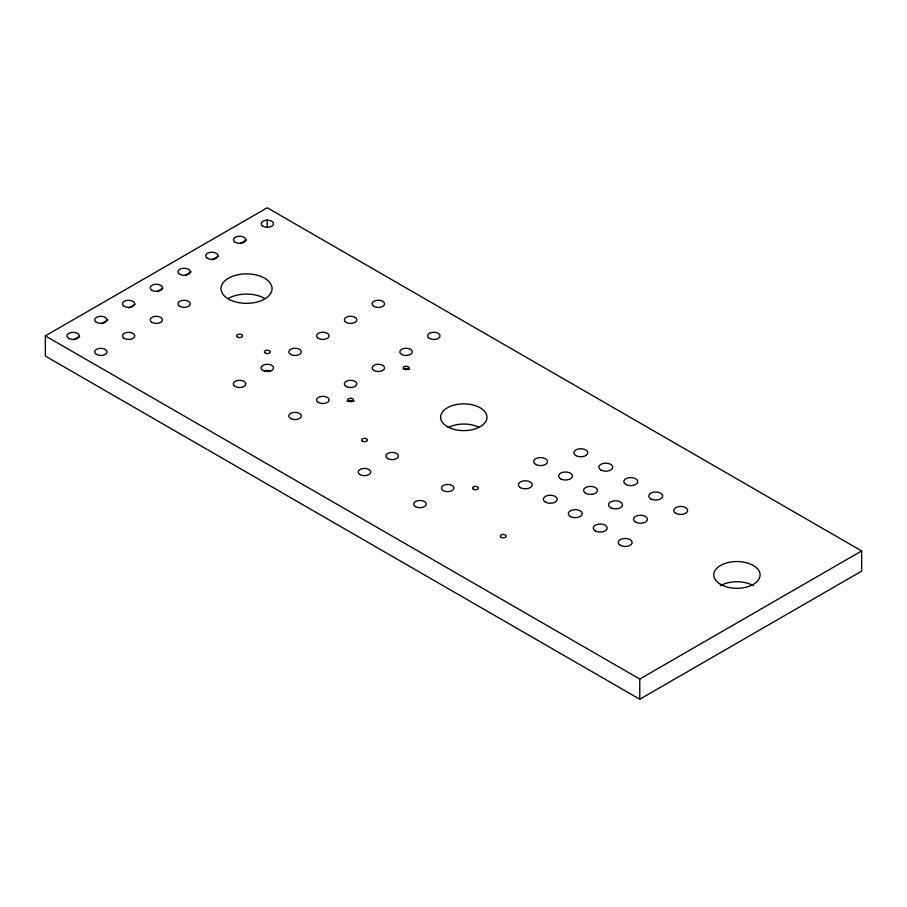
<?xml version="1.0" encoding="UTF-8"?>
<svg xmlns="http://www.w3.org/2000/svg" width="907" height="907" viewBox="0 0 907 907"><rect width="100%" height="100%" fill="white"/><g stroke="black" fill="none" stroke-linecap="round" stroke-linejoin="round"><path stroke-width="1.36" d="M45.35 335.873L267.236 207.76L861.65 550.946L861.65 571.127L639.764 699.24L45.35 356.054L45.35 335.873L639.764 679.048L861.65 550.946M73.546 339.774L79.68 336.236M101.743 323.504L107.876 319.956M128.715 307.927L134.837 304.389M156.911 291.646L163.033 288.109M185.107 275.365L191.23 271.828M212.079 259.799L218.202 256.262M240.276 243.518L246.398 239.981M639.764 679.048L639.764 699.24M267.236 219.879L267.236 226.603M228.496 298.38A25.509 14.727 0 0 1 264.572 298.38M264.504 371.632A2.948 1.701 0 0 1 267.35 370.373A2.948 1.701 0 0 1 270.207 371.632M404.443 368.559A6.27 3.617 0 0 1 409.681 369.092M346.962 401.143A6.27 3.617 0 0 1 354.172 401.143M720.532 585.65A23.174 13.378 0 0 1 753.309 585.65M448.466 427.378A23.174 13.378 0 0 1 479.1 427.378M228.496 299.027A25.509 14.727 0 0 0 271.182 292.417A25.509 14.727 0 0 0 239.936 274.379A25.509 14.727 0 0 0 228.496 299.027M348.515 401.166A2.948 1.701 0 0 0 353.447 400.395A2.948 1.701 0 0 0 349.841 398.309A2.948 1.701 0 0 0 348.515 401.166M404.012 369.115A2.948 1.701 0 0 0 408.955 368.355A2.948 1.701 0 0 0 405.338 366.269A2.948 1.701 0 0 0 404.012 369.115M265.263 353.095A2.948 1.701 0 0 0 270.207 352.335A2.948 1.701 0 0 0 266.59 350.249A2.948 1.701 0 0 0 265.263 353.095M362.392 441.21A2.948 1.701 0 0 0 367.324 440.451A2.948 1.701 0 0 0 363.707 438.364A2.948 1.701 0 0 0 362.392 441.21M473.386 489.281A2.948 1.701 0 0 0 478.329 488.522A2.948 1.701 0 0 0 474.712 486.424A2.948 1.701 0 0 0 473.386 489.281M501.14 537.341A2.948 1.701 0 0 0 506.072 536.581A2.948 1.701 0 0 0 502.467 534.495A2.948 1.701 0 0 0 501.14 537.341M237.509 337.075A2.948 1.701 0 0 0 242.452 336.316A2.948 1.701 0 0 0 238.836 334.23A2.948 1.701 0 0 0 237.509 337.075M373.888 306.373A6.27 3.617 0 0 0 384.375 304.752A6.27 3.617 0 0 0 376.7 300.308A6.27 3.617 0 0 0 373.888 306.373M429.385 338.413A6.27 3.617 0 0 0 439.872 336.792A6.27 3.617 0 0 0 432.197 332.359A6.27 3.617 0 0 0 429.385 338.413M346.134 322.393A6.27 3.617 0 0 0 356.632 320.772A6.27 3.617 0 0 0 348.946 316.339A6.27 3.617 0 0 0 346.134 322.393M401.631 354.433A6.27 3.617 0 0 0 412.129 352.812A6.27 3.617 0 0 0 404.443 348.379A6.27 3.617 0 0 0 401.631 354.433M318.38 338.413A6.27 3.617 0 0 0 328.878 336.792A6.27 3.617 0 0 0 321.191 332.359A6.27 3.617 0 0 0 318.38 338.413M373.888 370.453A6.27 3.617 0 0 0 384.375 368.832A6.27 3.617 0 0 0 376.7 364.399A6.27 3.617 0 0 0 373.888 370.453M290.637 354.433A6.27 3.617 0 0 0 301.124 352.812A6.27 3.617 0 0 0 293.449 348.379A6.27 3.617 0 0 0 290.637 354.433M346.134 386.473A6.27 3.617 0 0 0 356.632 384.851A6.27 3.617 0 0 0 348.946 380.418A6.27 3.617 0 0 0 346.134 386.473M262.883 370.453A6.27 3.617 0 0 0 273.381 368.832A6.27 3.617 0 0 0 265.694 364.399A6.27 3.617 0 0 0 262.883 370.453M318.38 402.504A6.27 3.617 0 0 0 328.878 400.871A6.27 3.617 0 0 0 321.191 396.438A6.27 3.617 0 0 0 318.38 402.504M235.128 386.473A6.27 3.617 0 0 0 245.627 384.851A6.27 3.617 0 0 0 237.94 380.418A6.27 3.617 0 0 0 235.128 386.473M290.637 418.524A6.27 3.617 0 0 0 301.124 416.903A6.27 3.617 0 0 0 293.449 412.458A6.27 3.617 0 0 0 290.637 418.524M387.754 458.579A6.27 3.617 0 0 0 398.252 456.947A6.27 3.617 0 0 0 390.566 452.514A6.27 3.617 0 0 0 387.754 458.579M443.262 490.619A6.27 3.617 0 0 0 453.749 488.998A6.27 3.617 0 0 0 446.074 484.553A6.27 3.617 0 0 0 443.262 490.619M360.011 474.599A6.27 3.617 0 0 0 370.498 472.966A6.27 3.617 0 0 0 362.823 468.534A6.27 3.617 0 0 0 360.011 474.599M415.508 506.639A6.27 3.617 0 0 0 426.007 505.018A6.27 3.617 0 0 0 418.32 500.585A6.27 3.617 0 0 0 415.508 506.639M124.225 338.39A6.179 3.571 0 0 0 134.565 336.792A6.179 3.571 0 0 0 127.003 332.427A6.179 3.571 0 0 0 124.225 338.39M151.979 322.37A6.179 3.571 0 0 0 162.319 320.772A6.179 3.571 0 0 0 154.746 316.407A6.179 3.571 0 0 0 151.979 322.37M179.733 306.351A6.179 3.571 0 0 0 190.073 304.752A6.179 3.571 0 0 0 182.5 300.387A6.179 3.571 0 0 0 179.733 306.351M262.985 226.251A6.179 3.571 0 0 0 273.324 224.641A6.179 3.571 0 0 0 265.751 220.276A6.179 3.571 0 0 0 262.985 226.251M235.23 242.271A6.179 3.571 0 0 0 245.57 240.672A6.179 3.571 0 0 0 237.997 236.296A6.179 3.571 0 0 0 235.23 242.271M207.476 258.291A6.179 3.571 0 0 0 217.816 256.692A6.179 3.571 0 0 0 210.254 252.316A6.179 3.571 0 0 0 207.476 258.291M179.733 274.311A6.179 3.571 0 0 0 190.073 272.712A6.179 3.571 0 0 0 182.5 268.336A6.179 3.571 0 0 0 179.733 274.311M151.979 290.331A6.179 3.571 0 0 0 162.319 288.732A6.179 3.571 0 0 0 154.746 284.367A6.179 3.571 0 0 0 151.979 290.331M124.225 306.351A6.179 3.571 0 0 0 134.565 304.752A6.179 3.571 0 0 0 127.003 300.387A6.179 3.571 0 0 0 124.225 306.351M96.482 322.37A6.179 3.571 0 0 0 106.822 320.772A6.179 3.571 0 0 0 99.248 316.407A6.179 3.571 0 0 0 96.482 322.37M68.728 338.39A6.179 3.571 0 0 0 79.068 336.792A6.179 3.571 0 0 0 71.506 332.427A6.179 3.571 0 0 0 68.728 338.39M96.482 354.422A6.179 3.571 0 0 0 106.822 352.812A6.179 3.571 0 0 0 99.248 348.447A6.179 3.571 0 0 0 96.482 354.422M520.391 487.637A6.95 4.013 0 0 0 532.024 485.846A6.95 4.013 0 0 0 523.509 480.925A6.95 4.013 0 0 0 520.391 487.637M545.368 502.059A6.95 4.013 0 0 0 557 500.256A6.95 4.013 0 0 0 548.486 495.347A6.95 4.013 0 0 0 545.368 502.059M570.344 516.48A6.95 4.013 0 0 0 581.977 514.677A6.95 4.013 0 0 0 573.462 509.768A6.95 4.013 0 0 0 570.344 516.48M595.309 530.901A6.95 4.013 0 0 0 606.942 529.098A6.95 4.013 0 0 0 598.427 524.178A6.95 4.013 0 0 0 595.309 530.901M620.286 545.311A6.95 4.013 0 0 0 631.918 543.52A6.95 4.013 0 0 0 623.404 538.599A6.95 4.013 0 0 0 620.286 545.311M535.652 464.407A6.95 4.013 0 0 0 547.284 462.604A6.95 4.013 0 0 0 538.769 457.695A6.95 4.013 0 0 0 535.652 464.407M560.628 478.828A6.95 4.013 0 0 0 572.26 477.025A6.95 4.013 0 0 0 563.746 472.116A6.95 4.013 0 0 0 560.628 478.828M585.605 493.249A6.95 4.013 0 0 0 597.237 491.447A6.95 4.013 0 0 0 588.722 486.526A6.95 4.013 0 0 0 585.605 493.249M610.581 507.671A6.95 4.013 0 0 0 622.213 505.868A6.95 4.013 0 0 0 613.699 500.947A6.95 4.013 0 0 0 610.581 507.671M635.558 522.081A6.95 4.013 0 0 0 647.19 520.289A6.95 4.013 0 0 0 638.664 515.369A6.95 4.013 0 0 0 635.558 522.081M575.888 455.597A6.95 4.013 0 0 0 587.521 453.795A6.95 4.013 0 0 0 579.006 448.886A6.95 4.013 0 0 0 575.888 455.597M600.865 470.019A6.95 4.013 0 0 0 612.497 468.216A6.95 4.013 0 0 0 603.983 463.296A6.95 4.013 0 0 0 600.865 470.019M625.841 484.44A6.95 4.013 0 0 0 637.474 482.637A6.95 4.013 0 0 0 628.959 477.717A6.95 4.013 0 0 0 625.841 484.44M650.818 498.85A6.95 4.013 0 0 0 662.45 497.059A6.95 4.013 0 0 0 653.936 492.138A6.95 4.013 0 0 0 650.818 498.85M675.794 513.271A6.95 4.013 0 0 0 687.427 511.48A6.95 4.013 0 0 0 678.912 506.56A6.95 4.013 0 0 0 675.794 513.271M720.532 584.391A23.174 13.378 0 0 0 759.306 578.394A23.174 13.378 0 0 0 730.917 562.011A23.174 13.378 0 0 0 720.532 584.391M447.4 426.698A23.174 13.378 0 0 0 486.175 420.701A23.174 13.378 0 0 0 457.786 404.318A23.174 13.378 0 0 0 447.4 426.698"/></g></svg>
